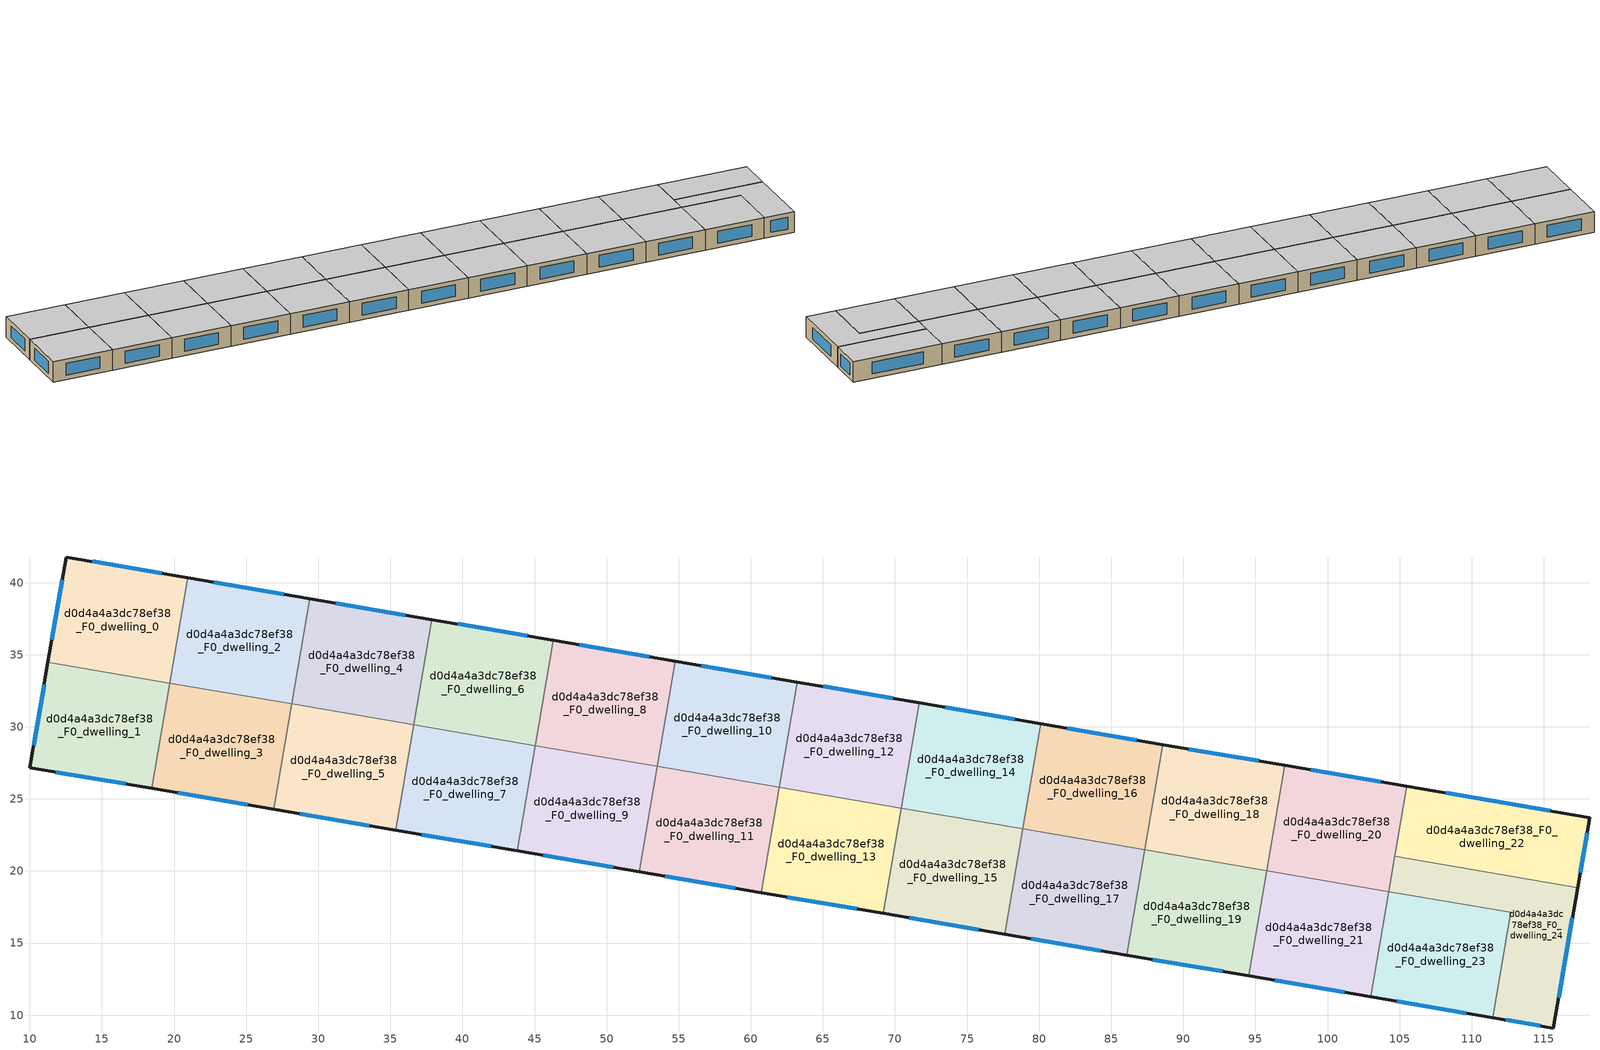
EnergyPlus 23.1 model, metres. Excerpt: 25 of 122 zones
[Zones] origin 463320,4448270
d0d4a4a3dc78ef38_F0_dwelling_0
 floor ground (EU_floor_Construction): 20.95,40.33 19.7,33.03 11.25,34.47 12.51,41.78 z0
 wall outside (EU_wall_Construction): 20.95,40.33 12.51,41.78 11.25,34.47 z0:3
 wall to d0d4a4a3dc78ef38_F0_dwelling_1 (EU_wall_Construction): 11.25,34.47 19.7,33.03 z0:3
 wall to d0d4a4a3dc78ef38_F0_dwelling_2 (EU_wall_Construction): 19.7,33.03 20.95,40.33 z0:3
 window (EU_Window_Construction): 12.24,40.21 11.52,36.03 / 19.14,40.64 14.32,41.47 z0.64:2.36
 ceiling to d0d4a4a3dc78ef38_F1_dwelling_0 (EU_floor_Construction): 19.7,33.03 20.95,40.33 12.51,41.78 11.25,34.47 z3
d0d4a4a3dc78ef38_F0_dwelling_1
 floor ground (EU_floor_Construction): 19.7,33.03 18.46,25.72 10,27.17 11.25,34.47 z0
 wall outside (EU_wall_Construction): 11.25,34.47 10,27.17 18.46,25.72 z0:3
 wall to d0d4a4a3dc78ef38_F0_dwelling_3 (EU_wall_Construction): 18.45,25.72 19.7,33.03 z0:3
 window (EU_Window_Construction): 10.98,32.91 10.27,28.73 / 11.81,26.86 16.64,26.03 z0.64:2.36
 ceiling to d0d4a4a3dc78ef38_F1_dwelling_1 (EU_floor_Construction): 18.46,25.72 19.7,33.03 11.25,34.47 10,27.17 z3
d0d4a4a3dc78ef38_F0_dwelling_10
 floor ground (EU_floor_Construction): 63.22,33.1 61.97,25.8 53.51,27.25 54.76,34.55 z0
 wall outside (EU_wall_Construction): 63.22,33.1 54.76,34.55 z0:3
 wall to d0d4a4a3dc78ef38_F0_dwelling_12 (EU_wall_Construction): 61.97,25.8 63.22,33.1 z0:3
 wall to d0d4a4a3dc78ef38_F0_dwelling_11 (EU_wall_Construction): 53.51,27.25 61.97,25.8 z0:3
 wall to d0d4a4a3dc78ef38_F0_dwelling_8 (EU_wall_Construction): 54.76,34.55 53.51,27.25 z0:3
 window (EU_Window_Construction): 61.4,33.41 56.57,34.24 z0.64:2.36
 ceiling to d0d4a4a3dc78ef38_F1_dwelling_10 (EU_floor_Construction): 61.97,25.8 63.22,33.1 54.76,34.55 53.51,27.25 z3
d0d4a4a3dc78ef38_F0_dwelling_11
 floor ground (EU_floor_Construction): 61.97,25.8 60.72,18.5 52.26,19.95 53.51,27.25 z0
 wall outside (EU_wall_Construction): 52.26,19.95 60.72,18.5 z0:3
 wall to d0d4a4a3dc78ef38_F0_dwelling_9 (EU_wall_Construction): 53.51,27.25 52.26,19.95 z0:3
 wall to d0d4a4a3dc78ef38_F0_dwelling_13 (EU_wall_Construction): 60.72,18.5 61.97,25.8 z0:3
 window (EU_Window_Construction): 54.07,19.64 58.91,18.81 z0.64:2.36
 ceiling to d0d4a4a3dc78ef38_F1_dwelling_11 (EU_floor_Construction): 60.72,18.5 61.97,25.8 53.51,27.25 52.26,19.95 z3
d0d4a4a3dc78ef38_F0_dwelling_12
 floor ground (EU_floor_Construction): 71.67,31.66 70.42,24.36 61.97,25.8 63.22,33.1 z0
 wall outside (EU_wall_Construction): 71.67,31.66 63.22,33.1 z0:3
 wall to d0d4a4a3dc78ef38_F0_dwelling_13 (EU_wall_Construction): 61.97,25.8 70.42,24.36 z0:3
 wall to d0d4a4a3dc78ef38_F0_dwelling_14 (EU_wall_Construction): 70.42,24.36 71.67,31.66 z0:3
 window (EU_Window_Construction): 69.86,31.97 65.03,32.79 z0.64:2.36
 ceiling to d0d4a4a3dc78ef38_F1_dwelling_12 (EU_floor_Construction): 70.42,24.36 71.67,31.66 63.22,33.1 61.97,25.8 z3
d0d4a4a3dc78ef38_F0_dwelling_13
 floor ground (EU_floor_Construction): 70.42,24.36 69.17,17.06 60.72,18.5 61.97,25.8 z0
 wall outside (EU_wall_Construction): 60.72,18.5 69.17,17.06 z0:3
 wall to d0d4a4a3dc78ef38_F0_dwelling_15 (EU_wall_Construction): 69.17,17.06 70.42,24.36 z0:3
 window (EU_Window_Construction): 62.53,18.19 67.36,17.37 z0.64:2.36
 ceiling to d0d4a4a3dc78ef38_F1_dwelling_13 (EU_floor_Construction): 69.17,17.06 70.42,24.36 61.97,25.8 60.72,18.5 z3
d0d4a4a3dc78ef38_F0_dwelling_14
 floor ground (EU_floor_Construction): 80.12,30.21 78.88,22.91 70.42,24.36 71.67,31.66 z0
 wall outside (EU_wall_Construction): 80.12,30.21 71.67,31.66 z0:3
 wall to d0d4a4a3dc78ef38_F0_dwelling_16 (EU_wall_Construction): 78.88,22.91 80.12,30.21 z0:3
 wall to d0d4a4a3dc78ef38_F0_dwelling_15 (EU_wall_Construction): 70.42,24.36 78.88,22.91 z0:3
 window (EU_Window_Construction): 78.31,30.52 73.48,31.35 z0.64:2.36
 ceiling to d0d4a4a3dc78ef38_F1_dwelling_14 (EU_floor_Construction): 78.88,22.91 80.12,30.21 71.67,31.66 70.42,24.36 z3
d0d4a4a3dc78ef38_F0_dwelling_15
 floor ground (EU_floor_Construction): 78.88,22.91 77.63,15.61 69.17,17.06 70.42,24.36 z0
 wall outside (EU_wall_Construction): 69.17,17.06 77.63,15.61 z0:3
 wall to d0d4a4a3dc78ef38_F0_dwelling_17 (EU_wall_Construction): 77.63,15.61 78.88,22.91 z0:3
 window (EU_Window_Construction): 70.98,16.75 75.82,15.92 z0.64:2.36
 ceiling to d0d4a4a3dc78ef38_F1_dwelling_15 (EU_floor_Construction): 77.63,15.61 78.88,22.91 70.42,24.36 69.17,17.06 z3
d0d4a4a3dc78ef38_F0_dwelling_16
 floor ground (EU_floor_Construction): 88.58,28.77 87.33,21.47 78.88,22.91 80.12,30.21 z0
 wall outside (EU_wall_Construction): 88.58,28.77 80.12,30.21 z0:3
 wall to d0d4a4a3dc78ef38_F0_dwelling_17 (EU_wall_Construction): 78.88,22.91 87.33,21.47 z0:3
 wall to d0d4a4a3dc78ef38_F0_dwelling_18 (EU_wall_Construction): 87.33,21.47 88.58,28.77 z0:3
 window (EU_Window_Construction): 86.77,29.08 81.93,29.9 z0.64:2.36
 ceiling to d0d4a4a3dc78ef38_F1_dwelling_16 (EU_floor_Construction): 87.33,21.47 88.58,28.77 80.12,30.21 78.88,22.91 z3
d0d4a4a3dc78ef38_F0_dwelling_17
 floor ground (EU_floor_Construction): 87.33,21.47 86.08,14.17 77.63,15.61 78.88,22.91 z0
 wall outside (EU_wall_Construction): 77.63,15.61 86.08,14.17 z0:3
 wall to d0d4a4a3dc78ef38_F0_dwelling_19 (EU_wall_Construction): 86.08,14.17 87.33,21.47 z0:3
 window (EU_Window_Construction): 79.44,15.3 84.27,14.48 z0.64:2.36
 ceiling to d0d4a4a3dc78ef38_F1_dwelling_17 (EU_floor_Construction): 86.08,14.17 87.33,21.47 78.88,22.91 77.63,15.61 z3
d0d4a4a3dc78ef38_F0_dwelling_18
 floor ground (EU_floor_Construction): 97.03,27.32 95.78,20.02 87.33,21.47 88.58,28.77 z0
 wall outside (EU_wall_Construction): 97.03,27.32 88.58,28.77 z0:3
 wall to d0d4a4a3dc78ef38_F0_dwelling_20 (EU_wall_Construction): 95.79,20.02 97.03,27.32 z0:3
 wall to d0d4a4a3dc78ef38_F0_dwelling_19 (EU_wall_Construction): 87.33,21.47 95.78,20.02 z0:3
 window (EU_Window_Construction): 95.22,27.63 90.39,28.46 z0.64:2.36
 ceiling to d0d4a4a3dc78ef38_F1_dwelling_18 (EU_floor_Construction): 95.78,20.02 97.03,27.32 88.58,28.77 87.33,21.47 z3
d0d4a4a3dc78ef38_F0_dwelling_19
 floor ground (EU_floor_Construction): 95.79,20.02 94.54,12.72 86.08,14.17 87.33,21.47 z0
 wall outside (EU_wall_Construction): 86.08,14.17 94.54,12.72 z0:3
 wall to d0d4a4a3dc78ef38_F0_dwelling_21 (EU_wall_Construction): 94.54,12.72 95.79,20.02 z0:3
 window (EU_Window_Construction): 87.89,13.86 92.73,13.03 z0.64:2.36
 ceiling to d0d4a4a3dc78ef38_F1_dwelling_19 (EU_floor_Construction): 94.54,12.72 95.79,20.02 87.33,21.47 86.08,14.17 z3
d0d4a4a3dc78ef38_F0_dwelling_2
 floor ground (EU_floor_Construction): 29.41,38.89 28.16,31.58 19.7,33.03 20.95,40.33 z0
 wall outside (EU_wall_Construction): 29.41,38.89 20.95,40.33 z0:3
 wall to d0d4a4a3dc78ef38_F0_dwelling_3 (EU_wall_Construction): 19.7,33.03 28.16,31.58 26.91,24.28 z0:3
 wall to d0d4a4a3dc78ef38_F0_dwelling_5 (EU_wall_Construction): 26.91,24.28 28.16,31.58 z0:3
 wall to d0d4a4a3dc78ef38_F0_dwelling_4 (EU_wall_Construction): 28.16,31.58 29.41,38.89 z0:3
 window (EU_Window_Construction): 27.59,39.2 22.76,40.02 z0.64:2.36
 ceiling to d0d4a4a3dc78ef38_F1_dwelling_2 (EU_floor_Construction): 28.16,31.58 29.41,38.89 20.95,40.33 19.7,33.03 z3
d0d4a4a3dc78ef38_F0_dwelling_20
 floor ground (EU_floor_Construction): 105.49,25.88 104.24,18.58 95.79,20.02 97.03,27.32 z0
 wall outside (EU_wall_Construction): 105.49,25.88 97.03,27.32 z0:3
 wall to d0d4a4a3dc78ef38_F0_dwelling_21 (EU_wall_Construction): 95.79,20.02 104.24,18.58 z0:3
 wall to d0d4a4a3dc78ef38_F0_dwelling_22 (EU_wall_Construction): 104.66,21.01 105.49,25.88 z0:3
 wall to d0d4a4a3dc78ef38_F0_dwelling_24 (EU_wall_Construction): 104.24,18.58 104.66,21.01 z0:3
 window (EU_Window_Construction): 103.68,26.18 98.84,27.01 z0.64:2.36
 ceiling to d0d4a4a3dc78ef38_F1_dwelling_20 (EU_floor_Construction): 104.24,18.58 105.49,25.88 97.03,27.32 95.79,20.02 z3
d0d4a4a3dc78ef38_F0_dwelling_21
 floor ground (EU_floor_Construction): 104.24,18.58 102.99,11.28 94.54,12.72 95.79,20.02 z0
 wall outside (EU_wall_Construction): 94.54,12.72 102.99,11.28 z0:3
 wall to d0d4a4a3dc78ef38_F0_dwelling_23 (EU_wall_Construction): 102.99,11.28 104.24,18.58 z0:3
 window (EU_Window_Construction): 96.35,12.41 101.18,11.59 z0.64:2.36
 ceiling to d0d4a4a3dc78ef38_F1_dwelling_21 (EU_floor_Construction): 102.99,11.28 104.24,18.58 95.79,20.02 94.54,12.72 z3
d0d4a4a3dc78ef38_F0_dwelling_22
 floor ground (EU_floor_Construction): 118.18,23.7 117.34,18.84 104.66,21.01 105.49,25.88 z0
 wall outside (EU_wall_Construction): 117.34,18.84 118.18,23.7 105.49,25.88 z0:3
 wall to d0d4a4a3dc78ef38_F0_dwelling_24 (EU_wall_Construction): 104.66,21.01 117.34,18.84 z0:3
 window (EU_Window_Construction): 117.52,19.88 118,22.66 / 115.46,24.17 108.21,25.41 z0.64:2.36
 ceiling to d0d4a4a3dc78ef38_F1_dwelling_22 (EU_floor_Construction): 117.34,18.84 118.18,23.7 105.49,25.88 104.66,21.01 z3
d0d4a4a3dc78ef38_F0_dwelling_23
 floor ground (EU_floor_Construction): 112.7,17.13 111.45,9.83 102.99,11.28 104.24,18.58 z0
 wall outside (EU_wall_Construction): 102.99,11.28 111.45,9.83 z0:3
 wall to d0d4a4a3dc78ef38_F0_dwelling_24 (EU_wall_Construction): 111.45,9.83 112.7,17.13 104.24,18.58 z0:3
 window (EU_Window_Construction): 104.8,10.97 109.64,10.14 z0.64:2.36
 ceiling to d0d4a4a3dc78ef38_F1_dwelling_23 (EU_floor_Construction): 111.45,9.83 112.7,17.13 104.24,18.58 102.99,11.28 z3
d0d4a4a3dc78ef38_F0_dwelling_24
 floor ground (EU_floor_Construction): 117.34,18.84 115.67,9.11 111.45,9.83 112.7,17.13 104.24,18.58 104.66,21.01 z0
 wall outside (EU_wall_Construction): 111.45,9.83 115.67,9.11 117.34,18.84 z0:3
 window (EU_Window_Construction): 116.03,11.19 116.99,16.76 / 112.35,9.68 114.77,9.26 z0.64:2.36
 ceiling to d0d4a4a3dc78ef38_F1_dwelling_24 (EU_floor_Construction): 115.67,9.11 117.34,18.84 104.66,21.01 104.24,18.58 112.7,17.13 111.45,9.83 z3
d0d4a4a3dc78ef38_F0_dwelling_3
 floor ground (EU_floor_Construction): 28.16,31.58 26.91,24.28 18.46,25.72 19.7,33.03 z0
 wall outside (EU_wall_Construction): 18.46,25.72 26.91,24.28 z0:3
 window (EU_Window_Construction): 20.27,25.41 25.1,24.59 z0.64:2.36
 ceiling to d0d4a4a3dc78ef38_F1_dwelling_3 (EU_floor_Construction): 26.91,24.28 28.16,31.58 19.7,33.03 18.46,25.72 z3
d0d4a4a3dc78ef38_F0_dwelling_4
 floor ground (EU_floor_Construction): 37.86,37.44 36.61,30.14 28.16,31.58 29.41,38.89 z0
 wall outside (EU_wall_Construction): 37.86,37.44 29.41,38.89 z0:3
 wall to d0d4a4a3dc78ef38_F0_dwelling_5 (EU_wall_Construction): 28.16,31.58 36.61,30.14 z0:3
 wall to d0d4a4a3dc78ef38_F0_dwelling_6 (EU_wall_Construction): 36.61,30.14 37.86,37.44 z0:3
 window (EU_Window_Construction): 36.05,37.75 31.22,38.58 z0.64:2.36
 ceiling to d0d4a4a3dc78ef38_F1_dwelling_4 (EU_floor_Construction): 36.61,30.14 37.86,37.44 29.41,38.89 28.16,31.58 z3
d0d4a4a3dc78ef38_F0_dwelling_5
 floor ground (EU_floor_Construction): 36.61,30.14 35.36,22.83 26.91,24.28 28.16,31.58 z0
 wall outside (EU_wall_Construction): 26.91,24.28 35.36,22.83 z0:3
 wall to d0d4a4a3dc78ef38_F0_dwelling_7 (EU_wall_Construction): 35.36,22.83 36.61,30.14 z0:3
 window (EU_Window_Construction): 28.72,23.97 33.55,23.14 z0.64:2.36
 ceiling to d0d4a4a3dc78ef38_F1_dwelling_5 (EU_floor_Construction): 35.36,22.83 36.61,30.14 28.16,31.58 26.91,24.28 z3
d0d4a4a3dc78ef38_F0_dwelling_6
 floor ground (EU_floor_Construction): 46.31,36 45.06,28.69 36.61,30.14 37.86,37.44 z0
 wall outside (EU_wall_Construction): 46.31,36 37.86,37.44 z0:3
 wall to d0d4a4a3dc78ef38_F0_dwelling_7 (EU_wall_Construction): 36.61,30.14 45.06,28.69 z0:3
 wall to d0d4a4a3dc78ef38_F0_dwelling_8 (EU_wall_Construction): 45.06,28.69 46.31,36 z0:3
 window (EU_Window_Construction): 44.5,36.31 39.67,37.13 z0.64:2.36
 ceiling to d0d4a4a3dc78ef38_F1_dwelling_6 (EU_floor_Construction): 45.06,28.69 46.31,36 37.86,37.44 36.61,30.14 z3
d0d4a4a3dc78ef38_F0_dwelling_7
 floor ground (EU_floor_Construction): 45.06,28.69 43.81,21.39 35.36,22.83 36.61,30.14 z0
 wall outside (EU_wall_Construction): 35.36,22.83 43.81,21.39 z0:3
 wall to d0d4a4a3dc78ef38_F0_dwelling_9 (EU_wall_Construction): 43.81,21.39 45.06,28.69 z0:3
 window (EU_Window_Construction): 37.17,22.53 42,21.7 z0.64:2.36
 ceiling to d0d4a4a3dc78ef38_F1_dwelling_7 (EU_floor_Construction): 43.81,21.39 45.06,28.69 36.61,30.14 35.36,22.83 z3
d0d4a4a3dc78ef38_F0_dwelling_8
 floor ground (EU_floor_Construction): 54.76,34.55 53.51,27.25 45.06,28.69 46.31,36 z0
 wall outside (EU_wall_Construction): 54.76,34.55 46.31,36 z0:3
 wall to d0d4a4a3dc78ef38_F0_dwelling_9 (EU_wall_Construction): 45.06,28.69 53.51,27.25 z0:3
 window (EU_Window_Construction): 52.95,34.86 48.12,35.69 z0.64:2.36
 ceiling to d0d4a4a3dc78ef38_F1_dwelling_8 (EU_floor_Construction): 53.51,27.25 54.76,34.55 46.31,36 45.06,28.69 z3
d0d4a4a3dc78ef38_F0_dwelling_9
 floor ground (EU_floor_Construction): 53.51,27.25 52.26,19.95 43.81,21.39 45.06,28.69 z0
 wall outside (EU_wall_Construction): 43.81,21.39 52.26,19.95 z0:3
 window (EU_Window_Construction): 45.62,21.08 50.45,20.26 z0.64:2.36
 ceiling to d0d4a4a3dc78ef38_F1_dwelling_9 (EU_floor_Construction): 52.26,19.95 53.51,27.25 45.06,28.69 43.81,21.39 z3
[Building]
EU S2 Campaign: North Axis=0; Terrain=City; Solar Distribution=FullExterior
[Site:Location]
Yerevan-Zvartnots.Intl.AP: Latitude=40.15; Longitude=44.383; Time Zone=4; Elevation=854
[SizingPeriod:WeatherFileDays]
AnnualSizingPeriod: Begin Month=1; Begin Day of Month=1; End Month=12; End Day of Month=31; Day of Week for Start Day=Monday; Use Weather File Daylight Saving Period=No; Use Weather File Rain and Snow Indicators=No
[MATERIAL]
EU_InternalMass_Material: Roughness=MediumRough; Thickness=0.1; Conductivity=1; Density=1800; Specific Heat=900; Thermal Absorptance=0.9; Solar Absorptance=0.7; Visible Absorptance=0.7
[MATERIAL:NOMASS] Roughness=MediumRough; Thermal Absorptance=0.9; Solar Absorptance=0.7; Visible Absorptance=0.7
Name | Thermal Resistance
EU_wall_NoMass | 1.05043
EU_floor_NoMass | 0.478065
[WINDOWMATERIAL:SIMPLEGLAZINGSYSTEM]
EU_Window_SimpleGlazing: UFactor=2.5566; Solar Heat Gain Coefficient=0.75; Visible Transmittance=0.75
[CONSTRUCTION]
EU_wall_Construction: EU_wall_NoMass
EU_floor_Construction: EU_floor_NoMass
EU_Window_Construction: EU_Window_SimpleGlazing
EU_InternalMass_Construction: EU_InternalMass_Material
[ZONE] Type=1; Multiplier=1; Ceiling Height=autocalculate; Floor Area=autocalculate; Part of Total Floor Area=Yes
Name | Volume
d0d4a4a3dc78ef38_F0_dwelling_0; d0d4a4a3dc78ef38_F0_dwelling_12 | 190.597
d0d4a4a3dc78ef38_F0_dwelling_1 | 190.62
d0d4a4a3dc78ef38_F0_dwelling_10 | 190.575
d0d4a4a3dc78ef38_F0_dwelling_11; d0d4a4a3dc78ef38_F0_dwelling_14 | 190.594
d0d4a4a3dc78ef38_F0_dwelling_13; d0d4a4a3dc78ef38_F0_dwelling_3; d0d4a4a3dc78ef38_F0_dwelling_4 | 190.593
d0d4a4a3dc78ef38_F0_dwelling_15 | 190.606
d0d4a4a3dc78ef38_F0_dwelling_16; d0d4a4a3dc78ef38_F0_dwelling_5 | 190.617
d0d4a4a3dc78ef38_F0_dwelling_17; d0d4a4a3dc78ef38_F0_dwelling_19 | 190.602
d0d4a4a3dc78ef38_F0_dwelling_18 | 190.583
d0d4a4a3dc78ef38_F0_dwelling_2 | 190.604
d0d4a4a3dc78ef38_F0_dwelling_20 | 190.578
d0d4a4a3dc78ef38_F0_dwelling_21 | 190.568
d0d4a4a3dc78ef38_F0_dwelling_22 | 190.605
d0d4a4a3dc78ef38_F0_dwelling_23 | 190.616
d0d4a4a3dc78ef38_F0_dwelling_24 | 190.587
d0d4a4a3dc78ef38_F0_dwelling_6 | 190.579
d0d4a4a3dc78ef38_F0_dwelling_7; d0d4a4a3dc78ef38_F0_dwelling_8 | 190.589
d0d4a4a3dc78ef38_F0_dwelling_9 | 190.601
[INTERNALMASS] Construction=EU_InternalMass_Construction
Name | Zone or ZoneList | Surface Area
d0d4a4a3dc78ef38_F0_dwelling_0_EU_InternalMass | d0d4a4a3dc78ef38_F0_dwelling_0 | 63.5333
d0d4a4a3dc78ef38_F0_dwelling_1_EU_InternalMass | d0d4a4a3dc78ef38_F0_dwelling_1 | 63.5373
d0d4a4a3dc78ef38_F0_dwelling_2_EU_InternalMass | d0d4a4a3dc78ef38_F0_dwelling_2 | 63.5349
d0d4a4a3dc78ef38_F0_dwelling_3_EU_InternalMass | d0d4a4a3dc78ef38_F0_dwelling_3 | 63.5313
d0d4a4a3dc78ef38_F0_dwelling_4_EU_InternalMass | d0d4a4a3dc78ef38_F0_dwelling_4 | 63.531
d0d4a4a3dc78ef38_F0_dwelling_5_EU_InternalMass | d0d4a4a3dc78ef38_F0_dwelling_5 | 63.5407
d0d4a4a3dc78ef38_F0_dwelling_6_EU_InternalMass | d0d4a4a3dc78ef38_F0_dwelling_6 | 63.5283
d0d4a4a3dc78ef38_F0_dwelling_7_EU_InternalMass | d0d4a4a3dc78ef38_F0_dwelling_7 | 63.5298
d0d4a4a3dc78ef38_F0_dwelling_8_EU_InternalMass | d0d4a4a3dc78ef38_F0_dwelling_8 | 63.5295
d0d4a4a3dc78ef38_F0_dwelling_9_EU_InternalMass | d0d4a4a3dc78ef38_F0_dwelling_9 | 63.5352
d0d4a4a3dc78ef38_F0_dwelling_10_EU_InternalMass | d0d4a4a3dc78ef38_F0_dwelling_10 | 63.5246
d0d4a4a3dc78ef38_F0_dwelling_11_EU_InternalMass | d0d4a4a3dc78ef38_F0_dwelling_11 | 63.541
d0d4a4a3dc78ef38_F0_dwelling_12_EU_InternalMass | d0d4a4a3dc78ef38_F0_dwelling_12 | 63.5301
d0d4a4a3dc78ef38_F0_dwelling_13_EU_InternalMass | d0d4a4a3dc78ef38_F0_dwelling_13 | 63.5258
d0d4a4a3dc78ef38_F0_dwelling_14_EU_InternalMass | d0d4a4a3dc78ef38_F0_dwelling_14 | 63.5316
d0d4a4a3dc78ef38_F0_dwelling_15_EU_InternalMass | d0d4a4a3dc78ef38_F0_dwelling_15 | 63.5374
d0d4a4a3dc78ef38_F0_dwelling_16_EU_InternalMass | d0d4a4a3dc78ef38_F0_dwelling_16 | 63.5389
d0d4a4a3dc78ef38_F0_dwelling_17_EU_InternalMass | d0d4a4a3dc78ef38_F0_dwelling_17 | 63.5362
d0d4a4a3dc78ef38_F0_dwelling_18_EU_InternalMass | d0d4a4a3dc78ef38_F0_dwelling_18 | 63.5272
d0d4a4a3dc78ef38_F0_dwelling_19_EU_InternalMass | d0d4a4a3dc78ef38_F0_dwelling_19 | 63.5395
d0d4a4a3dc78ef38_F0_dwelling_20_EU_InternalMass | d0d4a4a3dc78ef38_F0_dwelling_20 | 63.5265
d0d4a4a3dc78ef38_F0_dwelling_21_EU_InternalMass | d0d4a4a3dc78ef38_F0_dwelling_21 | 63.5245
d0d4a4a3dc78ef38_F0_dwelling_22_EU_InternalMass | d0d4a4a3dc78ef38_F0_dwelling_22 | 63.5377
d0d4a4a3dc78ef38_F0_dwelling_23_EU_InternalMass | d0d4a4a3dc78ef38_F0_dwelling_23 | 63.5382
d0d4a4a3dc78ef38_F0_dwelling_24_EU_InternalMass | d0d4a4a3dc78ef38_F0_dwelling_24 | 63.5291
[OTHEREQUIPMENT] Fuel Type=Electricity; Design Level Calculation Method=Watts/Area; Power per Zone Floor Area=1; Fraction Latent=0; Fraction Radiant=0; Fraction Lost=0; Carbon Dioxide Generation Rate=0; EndUse Subcategory=EU_Step8_InternalGains
Name | Zone or ZoneList or Space or SpaceList | Schedule
EU_Step8_InternalGain_d0d4a4a3dc78ef38_F0_dwelling_0_f000 | d0d4a4a3dc78ef38_F0_dwelling_0 | EU_Step8_GainSchedule_d0d4a4a3dc78ef38_F0_dwelling_0_f000
EU_Step8_InternalGain_d0d4a4a3dc78ef38_F0_dwelling_1_f000 | d0d4a4a3dc78ef38_F0_dwelling_1 | EU_Step8_GainSchedule_d0d4a4a3dc78ef38_F0_dwelling_1_f000
EU_Step8_InternalGain_d0d4a4a3dc78ef38_F0_dwelling_2_f000 | d0d4a4a3dc78ef38_F0_dwelling_2 | EU_Step8_GainSchedule_d0d4a4a3dc78ef38_F0_dwelling_2_f000
EU_Step8_InternalGain_d0d4a4a3dc78ef38_F0_dwelling_3_f000 | d0d4a4a3dc78ef38_F0_dwelling_3 | EU_Step8_GainSchedule_d0d4a4a3dc78ef38_F0_dwelling_3_f000
EU_Step8_InternalGain_d0d4a4a3dc78ef38_F0_dwelling_4_f000 | d0d4a4a3dc78ef38_F0_dwelling_4 | EU_Step8_GainSchedule_d0d4a4a3dc78ef38_F0_dwelling_4_f000
EU_Step8_InternalGain_d0d4a4a3dc78ef38_F0_dwelling_5_f000 | d0d4a4a3dc78ef38_F0_dwelling_5 | EU_Step8_GainSchedule_d0d4a4a3dc78ef38_F0_dwelling_5_f000
EU_Step8_InternalGain_d0d4a4a3dc78ef38_F0_dwelling_6_f000 | d0d4a4a3dc78ef38_F0_dwelling_6 | EU_Step8_GainSchedule_d0d4a4a3dc78ef38_F0_dwelling_6_f000
EU_Step8_InternalGain_d0d4a4a3dc78ef38_F0_dwelling_7_f000 | d0d4a4a3dc78ef38_F0_dwelling_7 | EU_Step8_GainSchedule_d0d4a4a3dc78ef38_F0_dwelling_7_f000
EU_Step8_InternalGain_d0d4a4a3dc78ef38_F0_dwelling_8_f000 | d0d4a4a3dc78ef38_F0_dwelling_8 | EU_Step8_GainSchedule_d0d4a4a3dc78ef38_F0_dwelling_8_f000
EU_Step8_InternalGain_d0d4a4a3dc78ef38_F0_dwelling_9_f000 | d0d4a4a3dc78ef38_F0_dwelling_9 | EU_Step8_GainSchedule_d0d4a4a3dc78ef38_F0_dwelling_9_f000
EU_Step8_InternalGain_d0d4a4a3dc78ef38_F0_dwelling_10_f000 | d0d4a4a3dc78ef38_F0_dwelling_10 | EU_Step8_GainSchedule_d0d4a4a3dc78ef38_F0_dwelling_10_f000
EU_Step8_InternalGain_d0d4a4a3dc78ef38_F0_dwelling_11_f000 | d0d4a4a3dc78ef38_F0_dwelling_11 | EU_Step8_GainSchedule_d0d4a4a3dc78ef38_F0_dwelling_11_f000
EU_Step8_InternalGain_d0d4a4a3dc78ef38_F0_dwelling_12_f000 | d0d4a4a3dc78ef38_F0_dwelling_12 | EU_Step8_GainSchedule_d0d4a4a3dc78ef38_F0_dwelling_12_f000
EU_Step8_InternalGain_d0d4a4a3dc78ef38_F0_dwelling_13_f000 | d0d4a4a3dc78ef38_F0_dwelling_13 | EU_Step8_GainSchedule_d0d4a4a3dc78ef38_F0_dwelling_13_f000
EU_Step8_InternalGain_d0d4a4a3dc78ef38_F0_dwelling_14_f000 | d0d4a4a3dc78ef38_F0_dwelling_14 | EU_Step8_GainSchedule_d0d4a4a3dc78ef38_F0_dwelling_14_f000
EU_Step8_InternalGain_d0d4a4a3dc78ef38_F0_dwelling_15_f000 | d0d4a4a3dc78ef38_F0_dwelling_15 | EU_Step8_GainSchedule_d0d4a4a3dc78ef38_F0_dwelling_15_f000
EU_Step8_InternalGain_d0d4a4a3dc78ef38_F0_dwelling_16_f000 | d0d4a4a3dc78ef38_F0_dwelling_16 | EU_Step8_GainSchedule_d0d4a4a3dc78ef38_F0_dwelling_16_f000
EU_Step8_InternalGain_d0d4a4a3dc78ef38_F0_dwelling_17_f000 | d0d4a4a3dc78ef38_F0_dwelling_17 | EU_Step8_GainSchedule_d0d4a4a3dc78ef38_F0_dwelling_17_f000
EU_Step8_InternalGain_d0d4a4a3dc78ef38_F0_dwelling_18_f000 | d0d4a4a3dc78ef38_F0_dwelling_18 | EU_Step8_GainSchedule_d0d4a4a3dc78ef38_F0_dwelling_18_f000
EU_Step8_InternalGain_d0d4a4a3dc78ef38_F0_dwelling_19_f000 | d0d4a4a3dc78ef38_F0_dwelling_19 | EU_Step8_GainSchedule_d0d4a4a3dc78ef38_F0_dwelling_19_f000
EU_Step8_InternalGain_d0d4a4a3dc78ef38_F0_dwelling_20_f000 | d0d4a4a3dc78ef38_F0_dwelling_20 | EU_Step8_GainSchedule_d0d4a4a3dc78ef38_F0_dwelling_20_f000
EU_Step8_InternalGain_d0d4a4a3dc78ef38_F0_dwelling_21_f000 | d0d4a4a3dc78ef38_F0_dwelling_21 | EU_Step8_GainSchedule_d0d4a4a3dc78ef38_F0_dwelling_21_f000
EU_Step8_InternalGain_d0d4a4a3dc78ef38_F0_dwelling_22_f000 | d0d4a4a3dc78ef38_F0_dwelling_22 | EU_Step8_GainSchedule_d0d4a4a3dc78ef38_F0_dwelling_22_f000
EU_Step8_InternalGain_d0d4a4a3dc78ef38_F0_dwelling_23_f000 | d0d4a4a3dc78ef38_F0_dwelling_23 | EU_Step8_GainSchedule_d0d4a4a3dc78ef38_F0_dwelling_23_f000
EU_Step8_InternalGain_d0d4a4a3dc78ef38_F0_dwelling_24_f000 | d0d4a4a3dc78ef38_F0_dwelling_24 | EU_Step8_GainSchedule_d0d4a4a3dc78ef38_F0_dwelling_24_f000
[ZONEVENTILATION:DESIGNFLOWRATE] Schedule=EU_AlwaysOn; Design Flow Rate Calculation Method=AirChanges/Hour; Air Changes per Hour=0.557805; Ventilation Type=Natural; Fan Pressure Rise=0; Fan Total Efficiency=1; Constant Term Coefficient=1; Temperature Term Coefficient=0; Velocity Term Coefficient=0; Velocity Squared Term Coefficient=0; Minimum Indoor Temperature=-100; Maximum Indoor Temperature=100; Delta Temperature=-100; Minimum Outdoor Temperature=-100; Maximum Outdoor Temperature=100; Maximum Wind Speed=40
Name | Zone or ZoneList or Space or SpaceList
EU_ConstantAir_d0d4a4a3dc78ef38_F0_dwelling_0 | d0d4a4a3dc78ef38_F0_dwelling_0
EU_ConstantAir_d0d4a4a3dc78ef38_F0_dwelling_1 | d0d4a4a3dc78ef38_F0_dwelling_1
EU_ConstantAir_d0d4a4a3dc78ef38_F0_dwelling_2 | d0d4a4a3dc78ef38_F0_dwelling_2
EU_ConstantAir_d0d4a4a3dc78ef38_F0_dwelling_3 | d0d4a4a3dc78ef38_F0_dwelling_3
EU_ConstantAir_d0d4a4a3dc78ef38_F0_dwelling_4 | d0d4a4a3dc78ef38_F0_dwelling_4
EU_ConstantAir_d0d4a4a3dc78ef38_F0_dwelling_5 | d0d4a4a3dc78ef38_F0_dwelling_5
EU_ConstantAir_d0d4a4a3dc78ef38_F0_dwelling_6 | d0d4a4a3dc78ef38_F0_dwelling_6
EU_ConstantAir_d0d4a4a3dc78ef38_F0_dwelling_7 | d0d4a4a3dc78ef38_F0_dwelling_7
EU_ConstantAir_d0d4a4a3dc78ef38_F0_dwelling_8 | d0d4a4a3dc78ef38_F0_dwelling_8
EU_ConstantAir_d0d4a4a3dc78ef38_F0_dwelling_9 | d0d4a4a3dc78ef38_F0_dwelling_9
EU_ConstantAir_d0d4a4a3dc78ef38_F0_dwelling_10 | d0d4a4a3dc78ef38_F0_dwelling_10
EU_ConstantAir_d0d4a4a3dc78ef38_F0_dwelling_11 | d0d4a4a3dc78ef38_F0_dwelling_11
EU_ConstantAir_d0d4a4a3dc78ef38_F0_dwelling_12 | d0d4a4a3dc78ef38_F0_dwelling_12
EU_ConstantAir_d0d4a4a3dc78ef38_F0_dwelling_13 | d0d4a4a3dc78ef38_F0_dwelling_13
EU_ConstantAir_d0d4a4a3dc78ef38_F0_dwelling_14 | d0d4a4a3dc78ef38_F0_dwelling_14
EU_ConstantAir_d0d4a4a3dc78ef38_F0_dwelling_15 | d0d4a4a3dc78ef38_F0_dwelling_15
EU_ConstantAir_d0d4a4a3dc78ef38_F0_dwelling_16 | d0d4a4a3dc78ef38_F0_dwelling_16
EU_ConstantAir_d0d4a4a3dc78ef38_F0_dwelling_17 | d0d4a4a3dc78ef38_F0_dwelling_17
EU_ConstantAir_d0d4a4a3dc78ef38_F0_dwelling_18 | d0d4a4a3dc78ef38_F0_dwelling_18
EU_ConstantAir_d0d4a4a3dc78ef38_F0_dwelling_19 | d0d4a4a3dc78ef38_F0_dwelling_19
EU_ConstantAir_d0d4a4a3dc78ef38_F0_dwelling_20 | d0d4a4a3dc78ef38_F0_dwelling_20
EU_ConstantAir_d0d4a4a3dc78ef38_F0_dwelling_21 | d0d4a4a3dc78ef38_F0_dwelling_21
EU_ConstantAir_d0d4a4a3dc78ef38_F0_dwelling_22 | d0d4a4a3dc78ef38_F0_dwelling_22
EU_ConstantAir_d0d4a4a3dc78ef38_F0_dwelling_23 | d0d4a4a3dc78ef38_F0_dwelling_23
EU_ConstantAir_d0d4a4a3dc78ef38_F0_dwelling_24 | d0d4a4a3dc78ef38_F0_dwelling_24
[HVACTEMPLATE:THERMOSTAT] Constant Heating Setpoint=20; Constant Cooling Setpoint=50
EU_HeatOnly_d0d4a4a3dc78ef38_F0_dwelling_0; EU_HeatOnly_d0d4a4a3dc78ef38_F0_dwelling_1; EU_HeatOnly_d0d4a4a3dc78ef38_F0_dwelling_2; EU_HeatOnly_d0d4a4a3dc78ef38_F0_dwelling_3; EU_HeatOnly_d0d4a4a3dc78ef38_F0_dwelling_4; EU_HeatOnly_d0d4a4a3dc78ef38_F0_dwelling_5; EU_HeatOnly_d0d4a4a3dc78ef38_F0_dwelling_6; EU_HeatOnly_d0d4a4a3dc78ef38_F0_dwelling_7; EU_HeatOnly_d0d4a4a3dc78ef38_F0_dwelling_8; EU_HeatOnly_d0d4a4a3dc78ef38_F0_dwelling_9; EU_HeatOnly_d0d4a4a3dc78ef38_F0_dwelling_10; EU_HeatOnly_d0d4a4a3dc78ef38_F0_dwelling_11; EU_HeatOnly_d0d4a4a3dc78ef38_F0_dwelling_12; EU_HeatOnly_d0d4a4a3dc78ef38_F0_dwelling_13; EU_HeatOnly_d0d4a4a3dc78ef38_F0_dwelling_14; EU_HeatOnly_d0d4a4a3dc78ef38_F0_dwelling_15; EU_HeatOnly_d0d4a4a3dc78ef38_F0_dwelling_16; EU_HeatOnly_d0d4a4a3dc78ef38_F0_dwelling_17; EU_HeatOnly_d0d4a4a3dc78ef38_F0_dwelling_18; EU_HeatOnly_d0d4a4a3dc78ef38_F0_dwelling_19; EU_HeatOnly_d0d4a4a3dc78ef38_F0_dwelling_20; EU_HeatOnly_d0d4a4a3dc78ef38_F0_dwelling_21; EU_HeatOnly_d0d4a4a3dc78ef38_F0_dwelling_22; EU_HeatOnly_d0d4a4a3dc78ef38_F0_dwelling_23; EU_HeatOnly_d0d4a4a3dc78ef38_F0_dwelling_24; EU_HeatOnly_d0d4a4a3dc78ef38_F1_dwelling_0; EU_HeatOnly_d0d4a4a3dc78ef38_F1_dwelling_1; EU_HeatOnly_d0d4a4a3dc78ef38_F1_dwelling_2; EU_HeatOnly_d0d4a4a3dc78ef38_F1_dwelling_3; EU_HeatOnly_d0d4a4a3dc78ef38_F1_dwelling_4; EU_HeatOnly_d0d4a4a3dc78ef38_F1_dwelling_5; EU_HeatOnly_d0d4a4a3dc78ef38_F1_dwelling_6; EU_HeatOnly_d0d4a4a3dc78ef38_F1_dwelling_7; EU_HeatOnly_d0d4a4a3dc78ef38_F1_dwelling_8; EU_HeatOnly_d0d4a4a3dc78ef38_F1_dwelling_9; EU_HeatOnly_d0d4a4a3dc78ef38_F1_dwelling_10; EU_HeatOnly_d0d4a4a3dc78ef38_F1_dwelling_11; EU_HeatOnly_d0d4a4a3dc78ef38_F1_dwelling_12; EU_HeatOnly_d0d4a4a3dc78ef38_F1_dwelling_13; EU_HeatOnly_d0d4a4a3dc78ef38_F1_dwelling_14; EU_HeatOnly_d0d4a4a3dc78ef38_F1_dwelling_15; EU_HeatOnly_d0d4a4a3dc78ef38_F1_dwelling_16; EU_HeatOnly_d0d4a4a3dc78ef38_F1_dwelling_17; EU_HeatOnly_d0d4a4a3dc78ef38_F1_dwelling_18; EU_HeatOnly_d0d4a4a3dc78ef38_F1_dwelling_19; EU_HeatOnly_d0d4a4a3dc78ef38_F1_dwelling_20; EU_HeatOnly_d0d4a4a3dc78ef38_F1_dwelling_21; EU_HeatOnly_d0d4a4a3dc78ef38_F1_dwelling_22; EU_HeatOnly_d0d4a4a3dc78ef38_F1_dwelling_23; EU_HeatOnly_d0d4a4a3dc78ef38_F1_dwelling_24; EU_HeatOnly_d0d4a4a3dc78ef38_F2_dwelling_0; EU_HeatOnly_d0d4a4a3dc78ef38_F2_dwelling_1; EU_HeatOnly_d0d4a4a3dc78ef38_F2_dwelling_2; EU_HeatOnly_d0d4a4a3dc78ef38_F2_dwelling_3; EU_HeatOnly_d0d4a4a3dc78ef38_F2_dwelling_4; EU_HeatOnly_d0d4a4a3dc78ef38_F2_dwelling_5; EU_HeatOnly_d0d4a4a3dc78ef38_F2_dwelling_6; EU_HeatOnly_d0d4a4a3dc78ef38_F2_dwelling_7; EU_HeatOnly_d0d4a4a3dc78ef38_F2_dwelling_8; EU_HeatOnly_d0d4a4a3dc78ef38_F2_dwelling_9; EU_HeatOnly_d0d4a4a3dc78ef38_F2_dwelling_10; EU_HeatOnly_d0d4a4a3dc78ef38_F2_dwelling_11; EU_HeatOnly_d0d4a4a3dc78ef38_F2_dwelling_12; EU_HeatOnly_d0d4a4a3dc78ef38_F2_dwelling_13; EU_HeatOnly_d0d4a4a3dc78ef38_F2_dwelling_14; EU_HeatOnly_d0d4a4a3dc78ef38_F2_dwelling_15; EU_HeatOnly_d0d4a4a3dc78ef38_F2_dwelling_16; EU_HeatOnly_d0d4a4a3dc78ef38_F2_dwelling_17; EU_HeatOnly_d0d4a4a3dc78ef38_F2_dwelling_18; EU_HeatOnly_d0d4a4a3dc78ef38_F2_dwelling_19; EU_HeatOnly_d0d4a4a3dc78ef38_F2_dwelling_20; EU_HeatOnly_d0d4a4a3dc78ef38_F2_dwelling_21; EU_HeatOnly_d0d4a4a3dc78ef38_F2_dwelling_22; EU_HeatOnly_d0d4a4a3dc78ef38_F2_dwelling_23; EU_HeatOnly_d0d4a4a3dc78ef38_F3_dwelling_0; EU_HeatOnly_d0d4a4a3dc78ef38_F3_dwelling_1; EU_HeatOnly_d0d4a4a3dc78ef38_F3_dwelling_2; EU_HeatOnly_d0d4a4a3dc78ef38_F3_dwelling_3; EU_HeatOnly_d0d4a4a3dc78ef38_F3_dwelling_4; EU_HeatOnly_d0d4a4a3dc78ef38_F3_dwelling_5; EU_HeatOnly_d0d4a4a3dc78ef38_F3_dwelling_6; EU_HeatOnly_d0d4a4a3dc78ef38_F3_dwelling_7; EU_HeatOnly_d0d4a4a3dc78ef38_F3_dwelling_8; EU_HeatOnly_d0d4a4a3dc78ef38_F3_dwelling_9; EU_HeatOnly_d0d4a4a3dc78ef38_F3_dwelling_10; EU_HeatOnly_d0d4a4a3dc78ef38_F3_dwelling_11; EU_HeatOnly_d0d4a4a3dc78ef38_F3_dwelling_12; EU_HeatOnly_d0d4a4a3dc78ef38_F3_dwelling_13; EU_HeatOnly_d0d4a4a3dc78ef38_F3_dwelling_14; EU_HeatOnly_d0d4a4a3dc78ef38_F3_dwelling_15; EU_HeatOnly_d0d4a4a3dc78ef38_F3_dwelling_16; EU_HeatOnly_d0d4a4a3dc78ef38_F3_dwelling_17; EU_HeatOnly_d0d4a4a3dc78ef38_F3_dwelling_18; EU_HeatOnly_d0d4a4a3dc78ef38_F3_dwelling_19; EU_HeatOnly_d0d4a4a3dc78ef38_F3_dwelling_20; EU_HeatOnly_d0d4a4a3dc78ef38_F3_dwelling_21; EU_HeatOnly_d0d4a4a3dc78ef38_F3_dwelling_22; EU_HeatOnly_d0d4a4a3dc78ef38_F3_dwelling_23; EU_HeatOnly_d0d4a4a3dc78ef38_F4_dwelling_0; EU_HeatOnly_d0d4a4a3dc78ef38_F4_dwelling_1; EU_HeatOnly_d0d4a4a3dc78ef38_F4_dwelling_2; EU_HeatOnly_d0d4a4a3dc78ef38_F4_dwelling_3; EU_HeatOnly_d0d4a4a3dc78ef38_F4_dwelling_4; EU_HeatOnly_d0d4a4a3dc78ef38_F4_dwelling_5; EU_HeatOnly_d0d4a4a3dc78ef38_F4_dwelling_6; EU_HeatOnly_d0d4a4a3dc78ef38_F4_dwelling_7; EU_HeatOnly_d0d4a4a3dc78ef38_F4_dwelling_8; EU_HeatOnly_d0d4a4a3dc78ef38_F4_dwelling_9; EU_HeatOnly_d0d4a4a3dc78ef38_F4_dwelling_10; EU_HeatOnly_d0d4a4a3dc78ef38_F4_dwelling_11; EU_HeatOnly_d0d4a4a3dc78ef38_F4_dwelling_12; EU_HeatOnly_d0d4a4a3dc78ef38_F4_dwelling_13; EU_HeatOnly_d0d4a4a3dc78ef38_F4_dwelling_14; EU_HeatOnly_d0d4a4a3dc78ef38_F4_dwelling_15; EU_HeatOnly_d0d4a4a3dc78ef38_F4_dwelling_16; EU_HeatOnly_d0d4a4a3dc78ef38_F4_dwelling_17; EU_HeatOnly_d0d4a4a3dc78ef38_F4_dwelling_18; EU_HeatOnly_d0d4a4a3dc78ef38_F4_dwelling_19; EU_HeatOnly_d0d4a4a3dc78ef38_F4_dwelling_20; EU_HeatOnly_d0d4a4a3dc78ef38_F4_dwelling_21; EU_HeatOnly_d0d4a4a3dc78ef38_F4_dwelling_22; EU_HeatOnly_d0d4a4a3dc78ef38_F4_dwelling_23
[HVACTEMPLATE:ZONE:IDEALLOADSAIRSYSTEM] System Availability Schedule=EU_AlwaysOn; Maximum Heating Supply Air Temperature=50; Minimum Cooling Supply Air Temperature=13; Maximum Heating Supply Air Humidity Ratio=0.0156; Minimum Cooling Supply Air Humidity Ratio=0.0077; Heating Limit=NoLimit; Cooling Limit=NoLimit; Heating Availability Schedule=EU_AlwaysOn; Cooling Availability Schedule=EU_CoolingOff; Dehumidification Control Type=ConstantSensibleHeatRatio; Cooling Sensible Heat Ratio=0.7; Dehumidification Setpoint=60; Humidification Control Type=None; Humidification Setpoint=30; Outdoor Air Method=None; Outdoor Air Flow Rate per Person=0.00944; Outdoor Air Flow Rate per Zone Floor Area=0; Outdoor Air Flow Rate per Zone=0; Demand Controlled Ventilation Type=None; Outdoor Air Economizer Type=NoEconomizer; Heat Recovery Type=None; Sensible Heat Recovery Effectiveness=0.7; Latent Heat Recovery Effectiveness=0.65
Name | Template Thermostat
d0d4a4a3dc78ef38_F0_dwelling_0 | EU_HeatOnly_d0d4a4a3dc78ef38_F0_dwelling_0
d0d4a4a3dc78ef38_F0_dwelling_1 | EU_HeatOnly_d0d4a4a3dc78ef38_F0_dwelling_1
d0d4a4a3dc78ef38_F0_dwelling_2 | EU_HeatOnly_d0d4a4a3dc78ef38_F0_dwelling_2
d0d4a4a3dc78ef38_F0_dwelling_3 | EU_HeatOnly_d0d4a4a3dc78ef38_F0_dwelling_3
d0d4a4a3dc78ef38_F0_dwelling_4 | EU_HeatOnly_d0d4a4a3dc78ef38_F0_dwelling_4
d0d4a4a3dc78ef38_F0_dwelling_5 | EU_HeatOnly_d0d4a4a3dc78ef38_F0_dwelling_5
d0d4a4a3dc78ef38_F0_dwelling_6 | EU_HeatOnly_d0d4a4a3dc78ef38_F0_dwelling_6
d0d4a4a3dc78ef38_F0_dwelling_7 | EU_HeatOnly_d0d4a4a3dc78ef38_F0_dwelling_7
d0d4a4a3dc78ef38_F0_dwelling_8 | EU_HeatOnly_d0d4a4a3dc78ef38_F0_dwelling_8
d0d4a4a3dc78ef38_F0_dwelling_9 | EU_HeatOnly_d0d4a4a3dc78ef38_F0_dwelling_9
d0d4a4a3dc78ef38_F0_dwelling_10 | EU_HeatOnly_d0d4a4a3dc78ef38_F0_dwelling_10
d0d4a4a3dc78ef38_F0_dwelling_11 | EU_HeatOnly_d0d4a4a3dc78ef38_F0_dwelling_11
d0d4a4a3dc78ef38_F0_dwelling_12 | EU_HeatOnly_d0d4a4a3dc78ef38_F0_dwelling_12
d0d4a4a3dc78ef38_F0_dwelling_13 | EU_HeatOnly_d0d4a4a3dc78ef38_F0_dwelling_13
d0d4a4a3dc78ef38_F0_dwelling_14 | EU_HeatOnly_d0d4a4a3dc78ef38_F0_dwelling_14
d0d4a4a3dc78ef38_F0_dwelling_15 | EU_HeatOnly_d0d4a4a3dc78ef38_F0_dwelling_15
d0d4a4a3dc78ef38_F0_dwelling_16 | EU_HeatOnly_d0d4a4a3dc78ef38_F0_dwelling_16
d0d4a4a3dc78ef38_F0_dwelling_17 | EU_HeatOnly_d0d4a4a3dc78ef38_F0_dwelling_17
d0d4a4a3dc78ef38_F0_dwelling_18 | EU_HeatOnly_d0d4a4a3dc78ef38_F0_dwelling_18
d0d4a4a3dc78ef38_F0_dwelling_19 | EU_HeatOnly_d0d4a4a3dc78ef38_F0_dwelling_19
d0d4a4a3dc78ef38_F0_dwelling_20 | EU_HeatOnly_d0d4a4a3dc78ef38_F0_dwelling_20
d0d4a4a3dc78ef38_F0_dwelling_21 | EU_HeatOnly_d0d4a4a3dc78ef38_F0_dwelling_21
d0d4a4a3dc78ef38_F0_dwelling_22 | EU_HeatOnly_d0d4a4a3dc78ef38_F0_dwelling_22
d0d4a4a3dc78ef38_F0_dwelling_23 | EU_HeatOnly_d0d4a4a3dc78ef38_F0_dwelling_23
d0d4a4a3dc78ef38_F0_dwelling_24 | EU_HeatOnly_d0d4a4a3dc78ef38_F0_dwelling_24
[SIZING:ZONE] Zone Cooling Design Supply Air Temperature Input Method=SupplyAirTemperature; Zone Cooling Design Supply Air Temperature=13; Zone Heating Design Supply Air Temperature Input Method=SupplyAirTemperature; Zone Heating Design Supply Air Temperature=50; Zone Cooling Design Supply Air Humidity Ratio=0.008; Zone Heating Design Supply Air Humidity Ratio=0.008; Cooling Design Air Flow Method=DesignDay; Cooling Design Air Flow Rate=0; Cooling Minimum Air Flow per Zone Floor Area=0.000762; Cooling Minimum Air Flow=0; Cooling Minimum Air Flow Fraction=0.2; Heating Design Air Flow Method=DesignDay; Heating Design Air Flow Rate=0; Heating Maximum Air Flow per Zone Floor Area=0.002032; Heating Maximum Air Flow=0.141576; Heating Maximum Air Flow Fraction=0.3; Account for Dedicated Outdoor Air System=No; Dedicated Outdoor Air System Control Strategy=NeutralSupplyAir; Dedicated Outdoor Air Low Setpoint Temperature for Design=autosize; Dedicated Outdoor Air High Setpoint Temperature for Design=autosize; Zone Load Sizing Method=Sensible Load Only No Latent Load; Zone Latent Cooling Design Supply Air Humidity Ratio Input Method=HumidityRatioDifference; Zone Cooling Design Supply Air Humidity Ratio Difference=0.005; Zone Latent Heating Design Supply Air Humidity Ratio Input Method=HumidityRatioDifference; Zone Humidification Design Supply Air Humidity Ratio Difference=0.005
d0d4a4a3dc78ef38_F0_dwelling_0; d0d4a4a3dc78ef38_F0_dwelling_1; d0d4a4a3dc78ef38_F0_dwelling_2; d0d4a4a3dc78ef38_F0_dwelling_3; d0d4a4a3dc78ef38_F0_dwelling_4; d0d4a4a3dc78ef38_F0_dwelling_5; d0d4a4a3dc78ef38_F0_dwelling_6; d0d4a4a3dc78ef38_F0_dwelling_7; d0d4a4a3dc78ef38_F0_dwelling_8; d0d4a4a3dc78ef38_F0_dwelling_9; d0d4a4a3dc78ef38_F0_dwelling_10; d0d4a4a3dc78ef38_F0_dwelling_11; d0d4a4a3dc78ef38_F0_dwelling_12; d0d4a4a3dc78ef38_F0_dwelling_13; d0d4a4a3dc78ef38_F0_dwelling_14; d0d4a4a3dc78ef38_F0_dwelling_15; d0d4a4a3dc78ef38_F0_dwelling_16; d0d4a4a3dc78ef38_F0_dwelling_17; d0d4a4a3dc78ef38_F0_dwelling_18; d0d4a4a3dc78ef38_F0_dwelling_19; d0d4a4a3dc78ef38_F0_dwelling_20; d0d4a4a3dc78ef38_F0_dwelling_21; d0d4a4a3dc78ef38_F0_dwelling_22; d0d4a4a3dc78ef38_F0_dwelling_23; d0d4a4a3dc78ef38_F0_dwelling_24
[SCHEDULE:CONSTANT]
Name | Hourly Value
EU_AlwaysOn | 1
EU_CoolingOff | 0
[SCHEDULE:FILE] Column Number=1; Rows to Skip at Top=0; Number of Hours of Data=8760; Column Separator=Comma; Interpolate to Timestep=No; Minutes per Item=60; Adjust Schedule for Daylight Savings=Yes
Name | File
EU_Step8_GainSchedule_d0d4a4a3dc78ef38_F0_dwelling_0_f000 | ../../schedules/d0d4a4a3dc78ef38/d0d4a4a3dc78ef38_F0_dwelling_0_f000_gain.csv
EU_Step8_GainSchedule_d0d4a4a3dc78ef38_F0_dwelling_1_f000 | ../../schedules/d0d4a4a3dc78ef38/d0d4a4a3dc78ef38_F0_dwelling_1_f000_gain.csv
EU_Step8_GainSchedule_d0d4a4a3dc78ef38_F0_dwelling_2_f000 | ../../schedules/d0d4a4a3dc78ef38/d0d4a4a3dc78ef38_F0_dwelling_2_f000_gain.csv
EU_Step8_GainSchedule_d0d4a4a3dc78ef38_F0_dwelling_3_f000 | ../../schedules/d0d4a4a3dc78ef38/d0d4a4a3dc78ef38_F0_dwelling_3_f000_gain.csv
EU_Step8_GainSchedule_d0d4a4a3dc78ef38_F0_dwelling_4_f000 | ../../schedules/d0d4a4a3dc78ef38/d0d4a4a3dc78ef38_F0_dwelling_4_f000_gain.csv
EU_Step8_GainSchedule_d0d4a4a3dc78ef38_F0_dwelling_5_f000 | ../../schedules/d0d4a4a3dc78ef38/d0d4a4a3dc78ef38_F0_dwelling_5_f000_gain.csv
EU_Step8_GainSchedule_d0d4a4a3dc78ef38_F0_dwelling_6_f000 | ../../schedules/d0d4a4a3dc78ef38/d0d4a4a3dc78ef38_F0_dwelling_6_f000_gain.csv
EU_Step8_GainSchedule_d0d4a4a3dc78ef38_F0_dwelling_7_f000 | ../../schedules/d0d4a4a3dc78ef38/d0d4a4a3dc78ef38_F0_dwelling_7_f000_gain.csv
EU_Step8_GainSchedule_d0d4a4a3dc78ef38_F0_dwelling_8_f000 | ../../schedules/d0d4a4a3dc78ef38/d0d4a4a3dc78ef38_F0_dwelling_8_f000_gain.csv
EU_Step8_GainSchedule_d0d4a4a3dc78ef38_F0_dwelling_9_f000 | ../../schedules/d0d4a4a3dc78ef38/d0d4a4a3dc78ef38_F0_dwelling_9_f000_gain.csv
EU_Step8_GainSchedule_d0d4a4a3dc78ef38_F0_dwelling_10_f000 | ../../schedules/d0d4a4a3dc78ef38/d0d4a4a3dc78ef38_F0_dwelling_10_f000_gain.csv
EU_Step8_GainSchedule_d0d4a4a3dc78ef38_F0_dwelling_11_f000 | ../../schedules/d0d4a4a3dc78ef38/d0d4a4a3dc78ef38_F0_dwelling_11_f000_gain.csv
EU_Step8_GainSchedule_d0d4a4a3dc78ef38_F0_dwelling_12_f000 | ../../schedules/d0d4a4a3dc78ef38/d0d4a4a3dc78ef38_F0_dwelling_12_f000_gain.csv
EU_Step8_GainSchedule_d0d4a4a3dc78ef38_F0_dwelling_13_f000 | ../../schedules/d0d4a4a3dc78ef38/d0d4a4a3dc78ef38_F0_dwelling_13_f000_gain.csv
EU_Step8_GainSchedule_d0d4a4a3dc78ef38_F0_dwelling_14_f000 | ../../schedules/d0d4a4a3dc78ef38/d0d4a4a3dc78ef38_F0_dwelling_14_f000_gain.csv
EU_Step8_GainSchedule_d0d4a4a3dc78ef38_F0_dwelling_15_f000 | ../../schedules/d0d4a4a3dc78ef38/d0d4a4a3dc78ef38_F0_dwelling_15_f000_gain.csv
EU_Step8_GainSchedule_d0d4a4a3dc78ef38_F0_dwelling_16_f000 | ../../schedules/d0d4a4a3dc78ef38/d0d4a4a3dc78ef38_F0_dwelling_16_f000_gain.csv
EU_Step8_GainSchedule_d0d4a4a3dc78ef38_F0_dwelling_17_f000 | ../../schedules/d0d4a4a3dc78ef38/d0d4a4a3dc78ef38_F0_dwelling_17_f000_gain.csv
EU_Step8_GainSchedule_d0d4a4a3dc78ef38_F0_dwelling_18_f000 | ../../schedules/d0d4a4a3dc78ef38/d0d4a4a3dc78ef38_F0_dwelling_18_f000_gain.csv
EU_Step8_GainSchedule_d0d4a4a3dc78ef38_F0_dwelling_19_f000 | ../../schedules/d0d4a4a3dc78ef38/d0d4a4a3dc78ef38_F0_dwelling_19_f000_gain.csv
EU_Step8_GainSchedule_d0d4a4a3dc78ef38_F0_dwelling_20_f000 | ../../schedules/d0d4a4a3dc78ef38/d0d4a4a3dc78ef38_F0_dwelling_20_f000_gain.csv
EU_Step8_GainSchedule_d0d4a4a3dc78ef38_F0_dwelling_21_f000 | ../../schedules/d0d4a4a3dc78ef38/d0d4a4a3dc78ef38_F0_dwelling_21_f000_gain.csv
EU_Step8_GainSchedule_d0d4a4a3dc78ef38_F0_dwelling_22_f000 | ../../schedules/d0d4a4a3dc78ef38/d0d4a4a3dc78ef38_F0_dwelling_22_f000_gain.csv
EU_Step8_GainSchedule_d0d4a4a3dc78ef38_F0_dwelling_23_f000 | ../../schedules/d0d4a4a3dc78ef38/d0d4a4a3dc78ef38_F0_dwelling_23_f000_gain.csv
EU_Step8_GainSchedule_d0d4a4a3dc78ef38_F0_dwelling_24_f000 | ../../schedules/d0d4a4a3dc78ef38/d0d4a4a3dc78ef38_F0_dwelling_24_f000_gain.csv
